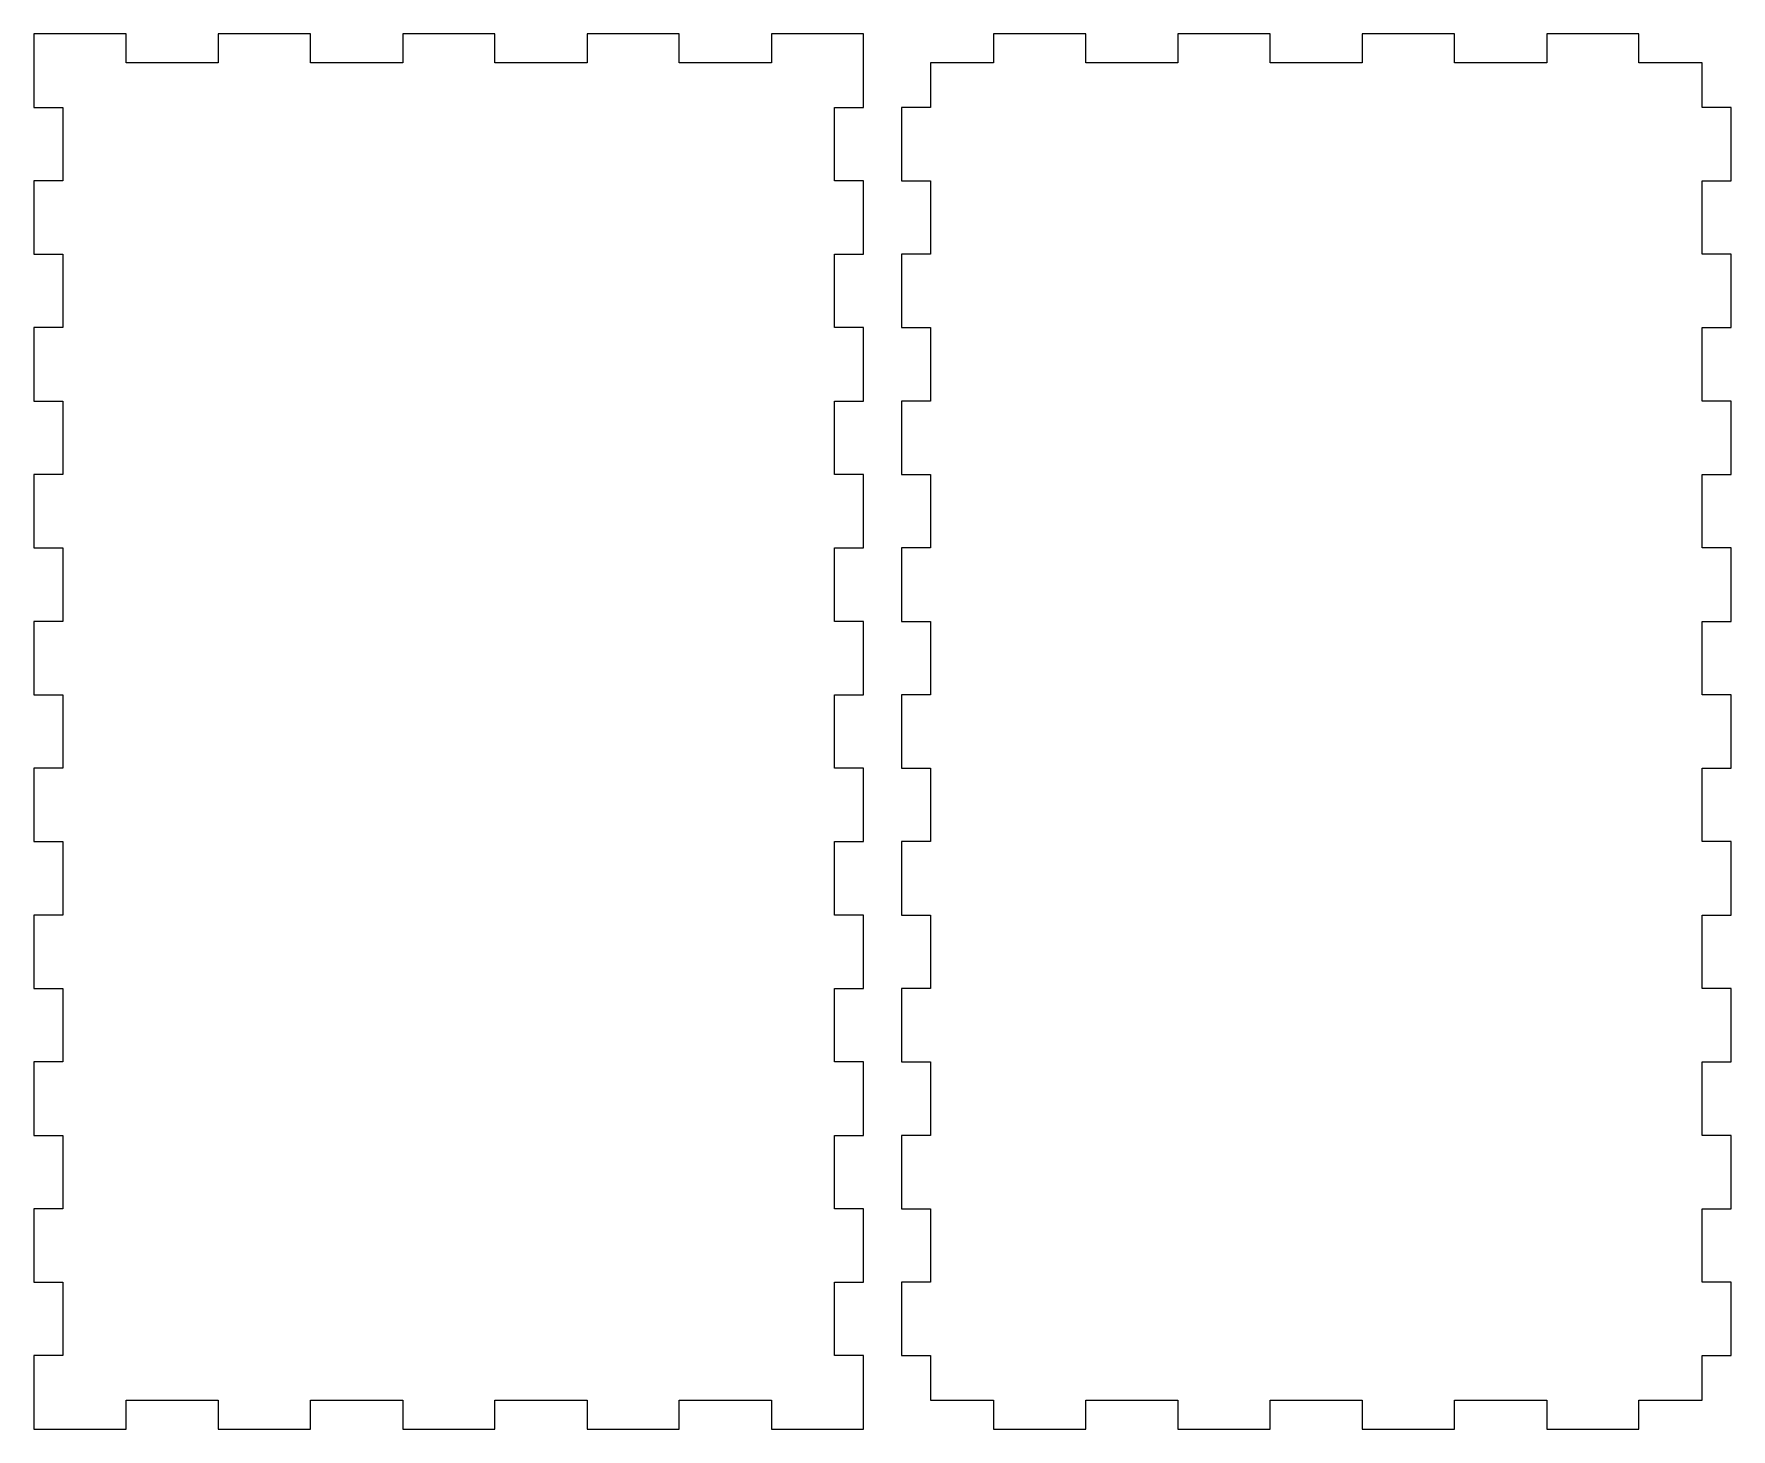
# Model space of a CAD drawing. Header units: metres. Extents: x -145 to 80, y -92 to 92.
import ezdxf

# ---------------------------------------------------------------- set-up
doc = ezdxf.new("R2010")
doc.units = ezdxf.units.M

msp = doc.modelspace()

# ---------------------------------------------------------------- linework, layer by layer
for p, q in [((-132.778, 92.5), (-145, 92.5)), ((-145, 92.5), (-145, 82.7632)), ((-132.778, 88.65), (-132.778, 92.5)), ((-108.333, 92.5), (-120.556, 92.5)), ((-120.556, 92.5), (-120.556, 88.65)), ((-108.333, 88.65), (-108.333, 92.5)), ((-83.8889, 92.5), (-96.1111, 92.5)), ((-96.1111, 92.5), (-96.1111, 88.65)), ((-83.8889, 88.65), (-83.8889, 92.5)), ((-59.4444, 92.5), (-71.6667, 92.5)), ((-71.6667, 92.5), (-71.6667, 88.65)), ((-59.4444, 88.65), (-59.4444, 92.5)), ((-35, 92.5), (-47.2222, 92.5)), ((-47.2222, 92.5), (-47.2222, 88.65)), ((-35, 82.7631), (-35, 92.5)), ((-5.55553, 92.5), (-17.7778, 92.5)), ((-17.7778, 92.5), (-17.7778, 88.65)), ((-5.55553, 88.65), (-5.55553, 92.5)), ((18.8889, 92.5), (6.66667, 92.5)), ((6.66667, 92.5), (6.66667, 88.65)), ((18.8889, 88.65), (18.8889, 92.5)), ((43.3333, 92.5), (31.1111, 92.5)), ((31.1111, 92.5), (31.1111, 88.65)), ((43.3333, 88.65), (43.3333, 92.5)), ((67.7778, 92.5), (55.5555, 92.5)), ((55.5555, 92.5), (55.5555, 88.65)), ((67.7778, 88.65), (67.7778, 92.5)), ((-120.556, 88.65), (-132.778, 88.65)), ((-96.1111, 88.65), (-108.333, 88.65)), ((-71.6667, 88.65), (-83.8889, 88.65)), ((-47.2222, 88.65), (-59.4444, 88.65)), ((-17.7778, 88.65), (-26.15, 88.65)), ((-26.15, 88.65), (-26.15, 82.7632)), ((6.66667, 88.65), (-5.55553, 88.65)), ((31.1111, 88.65), (18.8889, 88.65)), ((55.5555, 88.65), (43.3333, 88.65)), ((76.15, 88.65), (67.7778, 88.65)), ((76.15, 82.7631), (76.15, 88.65)), ((-145, 82.7632), (-141.15, 82.7632)), ((-141.15, 82.7632), (-141.15, 73.0263)), ((-38.85, 73.0263), (-38.85, 82.7631)), ((-38.85, 82.7631), (-35, 82.7631)), ((-26.15, 82.7632), (-30, 82.7632)), ((-30, 82.7632), (-30, 73.0263)), ((80, 82.7631), (76.15, 82.7631)), ((80, 73.0263), (80, 82.7631)), ((-141.15, 73.0263), (-145, 73.0263)), ((-145, 73.0263), (-145, 63.2895)), ((-35, 73.0263), (-38.85, 73.0263)), ((-35, 63.2894), (-35, 73.0263)), ((-30, 73.0263), (-26.15, 73.0263)), ((-26.15, 73.0263), (-26.15, 63.2895)), ((76.15, 63.2894), (76.15, 73.0263)), ((76.15, 73.0263), (80, 73.0263)), ((-145, 63.2895), (-141.15, 63.2895)), ((-141.15, 63.2895), (-141.15, 53.5526)), ((-38.85, 53.5526), (-38.85, 63.2894)), ((-38.85, 63.2894), (-35, 63.2894)), ((-26.15, 63.2895), (-30, 63.2895)), ((-30, 63.2895), (-30, 53.5526)), ((80, 63.2894), (76.15, 63.2894)), ((80, 53.5526), (80, 63.2894)), ((-141.15, 53.5526), (-145, 53.5526)), ((-145, 53.5526), (-145, 43.8158)), ((-35, 53.5526), (-38.85, 53.5526)), ((-35, 43.8158), (-35, 53.5526)), ((-30, 53.5526), (-26.15, 53.5526)), ((-26.15, 53.5526), (-26.15, 43.8158)), ((76.15, 43.8158), (76.15, 53.5526)), ((76.15, 53.5526), (80, 53.5526)), ((-145, 43.8158), (-141.15, 43.8158)), ((-141.15, 43.8158), (-141.15, 34.0789)), ((-38.85, 34.0789), (-38.85, 43.8158)), ((-38.85, 43.8158), (-35, 43.8158)), ((-26.15, 43.8158), (-30, 43.8158)), ((-30, 43.8158), (-30, 34.0789)), ((80, 43.8158), (76.15, 43.8158)), ((80, 34.0789), (80, 43.8158)), ((-141.15, 34.0789), (-145, 34.0789)), ((-145, 34.0789), (-145, 24.3421)), ((-35, 34.0789), (-38.85, 34.0789)), ((-35, 24.3421), (-35, 34.0789)), ((-30, 34.0789), (-26.15, 34.0789)), ((-26.15, 34.0789), (-26.15, 24.3421)), ((76.15, 24.3421), (76.15, 34.0789)), ((76.15, 34.0789), (80, 34.0789)), ((-145, 24.3421), (-141.15, 24.3421)), ((-141.15, 24.3421), (-141.15, 14.6053)), ((-38.85, 14.6052), (-38.85, 24.3421)), ((-38.85, 24.3421), (-35, 24.3421)), ((-26.15, 24.3421), (-30, 24.3421)), ((-30, 24.3421), (-30, 14.6053)), ((80, 24.3421), (76.15, 24.3421)), ((80, 14.6052), (80, 24.3421)), ((-141.15, 14.6053), (-145, 14.6053)), ((-145, 14.6053), (-145, 4.86841)), ((-35, 14.6052), (-38.85, 14.6052)), ((-35, 4.86839), (-35, 14.6052)), ((-30, 14.6053), (-26.15, 14.6053)), ((-26.15, 14.6053), (-26.15, 4.86841)), ((76.15, 4.86839), (76.15, 14.6052)), ((76.15, 14.6052), (80, 14.6052)), ((-145, 4.86841), (-141.15, 4.86841)), ((-141.15, 4.86841), (-141.15, -4.86839)), ((-38.85, -4.86841), (-38.85, 4.86839)), ((-38.85, 4.86839), (-35, 4.86839)), ((-26.15, 4.86841), (-30, 4.86841)), ((-30, 4.86841), (-30, -4.86839)), ((80, 4.86839), (76.15, 4.86839)), ((80, -4.86841), (80, 4.86839)), ((-141.15, -4.86839), (-145, -4.86839)), ((-145, -4.86839), (-145, -14.6052)), ((-35, -4.86841), (-38.85, -4.86841)), ((-35, -14.6053), (-35, -4.86841)), ((-30, -4.86839), (-26.15, -4.86839)), ((-26.15, -4.86839), (-26.15, -14.6052)), ((76.15, -14.6053), (76.15, -4.86841)), ((76.15, -4.86841), (80, -4.86841)), ((-145, -14.6052), (-141.15, -14.6052)), ((-141.15, -14.6052), (-141.15, -24.3421)), ((-38.85, -24.3421), (-38.85, -14.6053)), ((-38.85, -14.6053), (-35, -14.6053)), ((-26.15, -14.6052), (-30, -14.6052)), ((-30, -14.6052), (-30, -24.3421)), ((80, -14.6053), (76.15, -14.6053)), ((80, -24.3421), (80, -14.6053)), ((-141.15, -24.3421), (-145, -24.3421)), ((-145, -24.3421), (-145, -34.0789)), ((-35, -24.3421), (-38.85, -24.3421)), ((-35, -34.0789), (-35, -24.3421)), ((-30, -24.3421), (-26.15, -24.3421)), ((-26.15, -24.3421), (-26.15, -34.0789)), ((76.15, -34.0789), (76.15, -24.3421)), ((76.15, -24.3421), (80, -24.3421)), ((-145, -34.0789), (-141.15, -34.0789)), ((-141.15, -34.0789), (-141.15, -43.8158)), ((-38.85, -43.8158), (-38.85, -34.0789)), ((-38.85, -34.0789), (-35, -34.0789)), ((-26.15, -34.0789), (-30, -34.0789)), ((-30, -34.0789), (-30, -43.8158)), ((80, -34.0789), (76.15, -34.0789)), ((80, -43.8158), (80, -34.0789)), ((-141.15, -43.8158), (-145, -43.8158)), ((-145, -43.8158), (-145, -53.5526)), ((-35, -43.8158), (-38.85, -43.8158)), ((-35, -53.5526), (-35, -43.8158)), ((-30, -43.8158), (-26.15, -43.8158)), ((-26.15, -43.8158), (-26.15, -53.5526)), ((76.15, -53.5526), (76.15, -43.8158)), ((76.15, -43.8158), (80, -43.8158)), ((-145, -53.5526), (-141.15, -53.5526)), ((-141.15, -53.5526), (-141.15, -63.2894)), ((-38.85, -63.2895), (-38.85, -53.5526)), ((-38.85, -53.5526), (-35, -53.5526)), ((-26.15, -53.5526), (-30, -53.5526)), ((-30, -53.5526), (-30, -63.2894)), ((80, -53.5526), (76.15, -53.5526)), ((80, -63.2895), (80, -53.5526)), ((-141.15, -63.2894), (-145, -63.2894)), ((-145, -63.2894), (-145, -73.0263)), ((-35, -63.2895), (-38.85, -63.2895)), ((-35, -73.0263), (-35, -63.2895)), ((-30, -63.2894), (-26.15, -63.2894)), ((-26.15, -63.2894), (-26.15, -73.0263)), ((76.15, -73.0263), (76.15, -63.2895)), ((76.15, -63.2895), (80, -63.2895)), ((-145, -73.0263), (-141.15, -73.0263)), ((-141.15, -73.0263), (-141.15, -82.7631)), ((-38.85, -82.7632), (-38.85, -73.0263)), ((-38.85, -73.0263), (-35, -73.0263)), ((-26.15, -73.0263), (-30, -73.0263)), ((-30, -73.0263), (-30, -82.7631)), ((80, -73.0263), (76.15, -73.0263)), ((80, -82.7632), (80, -73.0263)), ((-141.15, -82.7631), (-145, -82.7631)), ((-145, -82.7631), (-145, -92.5)), ((-35, -82.7632), (-38.85, -82.7632)), ((-35, -92.5), (-35, -82.7632)), ((-30, -82.7631), (-26.15, -82.7631)), ((-26.15, -82.7631), (-26.15, -88.65)), ((76.15, -88.65), (76.15, -82.7632)), ((76.15, -82.7632), (80, -82.7632)), ((-132.778, -92.5), (-132.778, -88.65)), ((-132.778, -88.65), (-120.556, -88.65)), ((-120.556, -88.65), (-120.556, -92.5)), ((-108.333, -88.65), (-96.1111, -88.65)), ((-108.333, -92.5), (-108.333, -88.65)), ((-96.1111, -88.65), (-96.1111, -92.5)), ((-83.8889, -92.5), (-83.8889, -88.65)), ((-83.8889, -88.65), (-71.6667, -88.65)), ((-71.6667, -88.65), (-71.6667, -92.5)), ((-59.4445, -92.5), (-59.4445, -88.65)), ((-59.4445, -88.65), (-47.2222, -88.65)), ((-47.2222, -88.65), (-47.2222, -92.5)), ((-26.15, -88.65), (-17.7778, -88.65)), ((-17.7778, -88.65), (-17.7778, -92.5)), ((-5.55554, -92.5), (-5.55554, -88.65)), ((-5.55554, -88.65), (6.66666, -88.65)), ((6.66666, -88.65), (6.66666, -92.5)), ((18.8889, -92.5), (18.8889, -88.65)), ((18.8889, -88.65), (31.1111, -88.65)), ((31.1111, -88.65), (31.1111, -92.5)), ((43.3333, -92.5), (43.3333, -88.65)), ((43.3333, -88.65), (55.5555, -88.65)), ((55.5555, -88.65), (55.5555, -92.5)), ((67.7778, -92.5), (67.7778, -88.65)), ((67.7778, -88.65), (76.15, -88.65)), ((-145, -92.5), (-132.778, -92.5)), ((-120.556, -92.5), (-108.333, -92.5)), ((-96.1111, -92.5), (-83.8889, -92.5)), ((-71.6667, -92.5), (-59.4445, -92.5)), ((-47.2222, -92.5), (-35, -92.5)), ((-17.7778, -92.5), (-5.55554, -92.5)), ((6.66666, -92.5), (18.8889, -92.5)), ((31.1111, -92.5), (43.3333, -92.5)), ((55.5555, -92.5), (67.7778, -92.5))]:
    msp.add_line(p, q)

doc.saveas('drawing.dxf')
